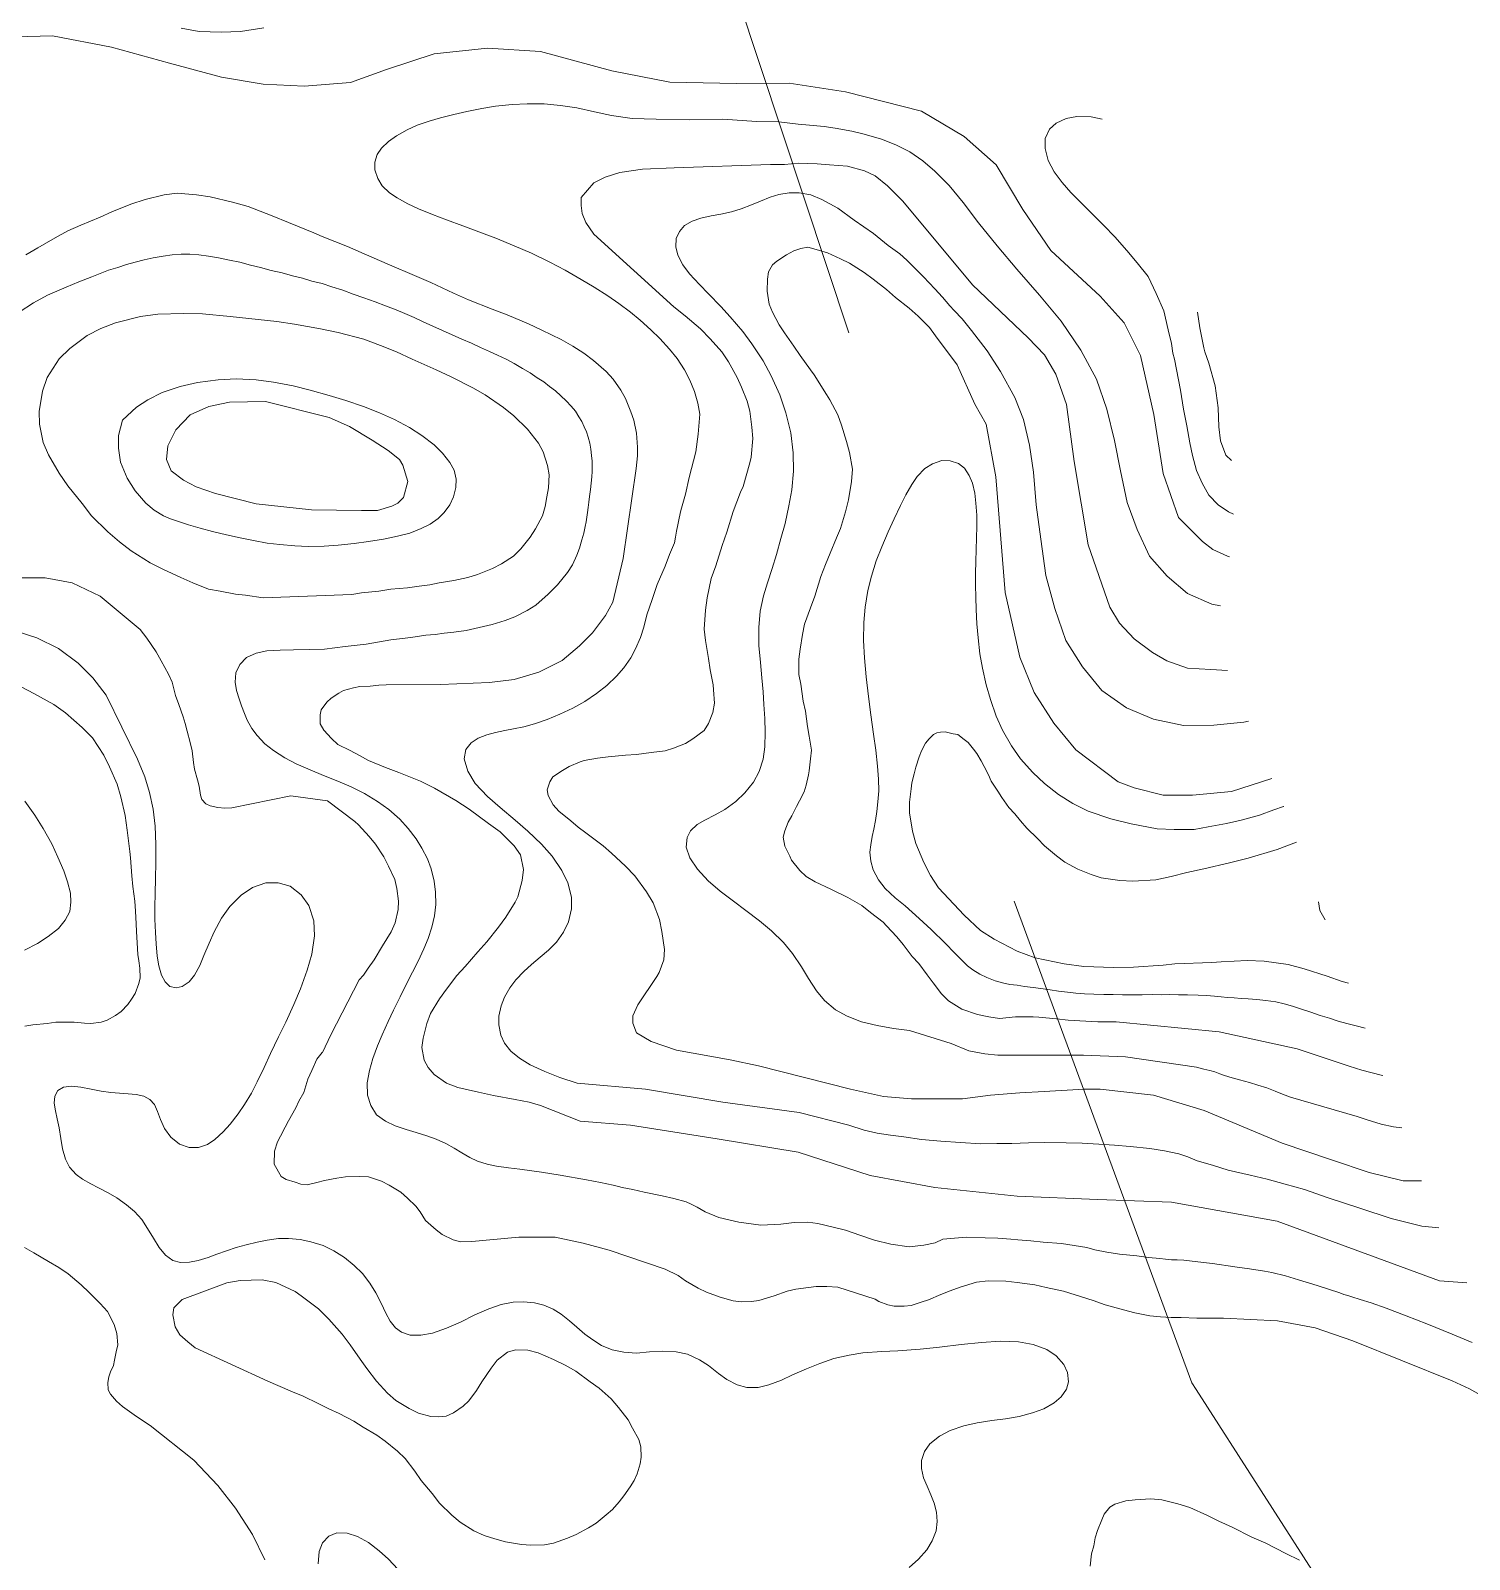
# Model space of a CAD drawing. Header units: metres. Extents: x 548946 to 557077, y 1838800 to 1845419.
# Drawn here: x 555594 to 556098, y 1842389 to 1842924 of the extents above; entities that cross this region are included whole.
import ezdxf

# ---------------------------------------------------------------- set-up
doc = ezdxf.new("R2010")
doc.units = ezdxf.units.M
doc.header["$LTSCALE"] = 28
for name, color, linetype, lineweight in [('1', 7, 'Continuous', 13), ('2', 7, 'Continuous', 13), ('44', 7, 'Continuous', 13)]:
    doc.layers.add(name, color=color, linetype=linetype, lineweight=lineweight)

msp = doc.modelspace()

# ---------------------------------------------------------------- linework, layer by layer
at = {"layer": '1'}
msp.add_line((556032.9, 1842652.31), (556032.88, 1842652.3), dxfattribs=at)
for points in [[(555580.22, 1842921.61), (555601.71, 1842922.21), (555622.44, 1842918.21), (555642.72, 1842912.62), (555660.99, 1842907.7), (555675.53, 1842905.29), (555689.86, 1842904.61), (555706.15, 1842905.83), (555718.78, 1842910.38), (555735.47, 1842915.88), (555754.09, 1842917.83), (555772.7, 1842916.75), (555797.69, 1842909.93), (555817.94, 1842905.93), (555841.31, 1842905.45), (555859.78, 1842905.56), (555879.56, 1842902.6), (555906.1, 1842895.75), (555921.06, 1842886.95), (555932.31, 1842877.04), (555941.59, 1842861.32), (555951.47, 1842846.99), (555968.76, 1842831.01), (555977.08, 1842821.65), (555982.81, 1842810.23), (555987.54, 1842789.54), (555990.79, 1842768.94), (555996.19, 1842753.44), (556004.54, 1842745.06), (556008.12, 1842742.27), (556013.29, 1842739.87), (556014.03, 1842739.75)], [(556010.9, 1842722.54), (556007.87, 1842723.1), (555999.3, 1842726.88), (555992.18, 1842732.95), (555985.96, 1842739.92), (555981.69, 1842749.26), (555978.15, 1842758.67), (555975.82, 1842769.85), (555973.69, 1842780.5), (555970.99, 1842791.42), (555967.42, 1842801.92), (555961.9, 1842812.04), (555955.03, 1842822.27), (555947.41, 1842831.35), (555939.47, 1842840.49), (555932.68, 1842848.64), (555926.11, 1842856.73), (555920.76, 1842863.83), (555915.84, 1842869.75), (555910.77, 1842874.77), (555906.62, 1842878.37), (555902.07, 1842881.53), (555897.13, 1842883.99), (555892.18, 1842886.01), (555886.07, 1842887.77), (555881.68, 1842888.83), (555875.92, 1842889.9), (555871.99, 1842890.4), (555866.86, 1842890.94), (555862.93, 1842891.21), (555856.18, 1842892.05), (555848.31, 1842892.23), (555836.52, 1842892.96), (555824.71, 1842892.71), (555813.21, 1842893.05), (555804.79, 1842893.18), (555797.6, 1842894.24), (555791.64, 1842895.55), (555785.41, 1842896.91), (555779.68, 1842897.82), (555773.96, 1842898.39), (555768.05, 1842898.42), (555762.74, 1842898.19), (555756.96, 1842897.56), (555752.14, 1842896.75), (555746.83, 1842895.7), (555742.38, 1842894.66), (555737.62, 1842893.49), (555733.69, 1842892.33)], [(555733.69, 1842892.33), (555729.47, 1842890.86), (555725.96, 1842889.28), (555722.28, 1842887.18), (555719.48, 1842885.14), (555716.95, 1842882.83), (555715.43, 1842880.61), (555714.63, 1842877.92), (555714.68, 1842875.23), (555715.69, 1842872.2), (555717.24, 1842869.7), (555719.76, 1842867.23), (555722.48, 1842865.4), (555726.2, 1842863.38), (555729.93, 1842861.6), (555734.92, 1842859.58), (555739.76, 1842857.73), (555745.46, 1842855.66), (555751.12, 1842853.54), (555757.06, 1842851.26), (555763.48, 1842848.63), (555769.48, 1842846.02), (555776.01, 1842842.91), (555781.35, 1842840.08), (555786.97, 1842836.86), (555791.45, 1842834.12), (555796.23, 1842831.07), (555800.07, 1842828.45), (555804.23, 1842825.36), (555807.65, 1842822.56), (555811.39, 1842819.2), (555814.53, 1842816.17), (555817.87, 1842812.48), (555820.54, 1842809.11), (555823.08, 1842805.25), (555825.02, 1842801.52), (555826.61, 1842797.66), (555827.78, 1842793.52), (555828.53, 1842789.64), (555827.95, 1842782.7), (555827.06, 1842776.5), (555824.79, 1842767.44), (555823.42, 1842761.64), (555821.84, 1842755.91), (555821.27, 1842753.2), (555820.8, 1842750.85), (555820.38, 1842748.73), (555819.99, 1842746.61), (555819.59, 1842744.61), (555817.91, 1842740.52), (555816.35, 1842736.37), (555813.52, 1842730.02), (555811.81, 1842724.74), (555809.93, 1842719.39), (555808.84, 1842715.03), (555807.67, 1842711.42), (555806.01, 1842707.44), (555804.31, 1842704.35), (555801.87, 1842700.85), (555799.32, 1842697.93), (555795.89, 1842694.61), (555792.3, 1842691.8), (555788.25, 1842689.01), (555783.98, 1842686.7), (555779.5, 1842684.56)], [(556013.36, 1842699.91), (556007.44, 1842700.26), (555999.34, 1842700.69), (555992.1, 1842703.25), (555986.99, 1842706.24), (555980.59, 1842710.94), (555975.48, 1842716.5), (555972.07, 1842722.05), (555964.56, 1842743.88), (555959.63, 1842773.12), (555956.92, 1842793.01), (555953.22, 1842803.7), (555949.24, 1842810.48), (555943.49, 1842816.35), (555924.01, 1842834.92), (555908.32, 1842853.82), (555899.5, 1842864.44), (555894.28, 1842869.69), (555889.86, 1842873.13), (555886.12, 1842874.85), (555880.2, 1842876.58), (555873.96, 1842877.03), (555869.64, 1842877.35), (555863.05, 1842877.57), (555858.15, 1842877.15), (555853.21, 1842877.1), (555819.56, 1842875.91), (555808.42, 1842875.51), (555800.46, 1842874.31), (555795.29, 1842872.72), (555791.31, 1842870.72), (555786.94, 1842865.54), (555786.94, 1842862.75), (555787.33, 1842859.95), (555788.53, 1842856.76), (555791.31, 1842852.77), (555819.4, 1842827.3), (555823.32, 1842824.08), (555828.75, 1842819.53), (555832.13, 1842816.05), (555836.22, 1842811.53), (555838.56, 1842808.01), (555841.53, 1842802.49), (555843.1, 1842799.07), (555845.05, 1842794.18)], [(555768.49, 1842821.33), (555760.98, 1842824.47), (555755.79, 1842826.48), (555747.5, 1842829.72), (555742.18, 1842832), (555734.3, 1842835.76), (555728.59, 1842838.18), (555719.85, 1842841.93), (555710.91, 1842845.84), (555705.09, 1842848.34), (555696.2, 1842851.88), (555693.28, 1842853.13), (555684.47, 1842856.78), (555678.67, 1842859.09), (555670.28, 1842862.41), (555664.87, 1842863.91), (555657.04, 1842865.78), (555652.2, 1842866.51), (555645.38, 1842867.08), (555640.89, 1842866.52), (555634.17, 1842864.82), (555629.24, 1842863.25), (555622.56, 1842860.52), (555618.42, 1842858.67), (555611.65, 1842855.83), (555607.14, 1842853.93), (555602.7, 1842851.48), (555596.59, 1842847.96), (555592.44, 1842845.44)], [(555859.83, 1842867.22), (555856.14, 1842866.64), (555853.14, 1842865.67), (555849.74, 1842864.3), (555846.58, 1842862.95), (555842.95, 1842861.61), (555839.53, 1842860.58), (555835.81, 1842859.74), (555832.41, 1842859.09), (555828.86, 1842858.33), (555825.84, 1842857.27), (555823.17, 1842855.75), (555821.34, 1842853.65), (555820.24, 1842851.25), (555820.08, 1842848.3), (555820.76, 1842845.41), (555822.55, 1842841.99), (555824.89, 1842838.82), (555828.36, 1842835.03), (555831.55, 1842831.79), (555835.85, 1842827.38), (555839.13, 1842823.81), (555843.56, 1842818.57), (555846.7, 1842814.3), (555850.7, 1842808.29), (555853.49, 1842803.09), (555856.57, 1842796.48), (555858.63, 1842790.09), (555860.39, 1842783.12), (555861.18, 1842776.18), (555861.34, 1842769.72), (555860.77, 1842763.13), (555859.69, 1842757.58), (555858.33, 1842751.41), (555856.84, 1842746.16), (555855.29, 1842740.47), (555853.8, 1842735.66), (555852.22, 1842730.59), (555850.82, 1842726.08), (555849.61, 1842720.69), (555849.12, 1842714.96), (555849.14, 1842708.65), (555849.76, 1842702.64), (555850.19, 1842697.33), (555850.72, 1842692.39), (555850.87, 1842688.03), (555851.21, 1842683.01), (555851.34, 1842678.24), (555851.27, 1842673.2), (555850.64, 1842668.88), (555849.24, 1842664.51), (555847.25, 1842660.76), (555844.31, 1842657.06), (555841.13, 1842654.02), (555837.27, 1842651.25), (555833.85, 1842649.32), (555830.27, 1842647.46), (555827.61, 1842645.93), (555825.28, 1842643.75), (555824.01, 1842641.36), (555823.76, 1842638.01), (555825.04, 1842634.32), (555827.66, 1842630.25), (555831.44, 1842626.24), (555835.64, 1842622.64)], [(556020.64, 1842682.15), (556019.07, 1842681.74), (556008.51, 1842680.72), (555997.89, 1842680.63), (555987.39, 1842682.87), (555977.96, 1842686.85), (555969.31, 1842692.92), (555962.53, 1842701.19), (555956.73, 1842710.39), (555952.81, 1842721.64), (555949.65, 1842733.21), (555947.98, 1842745.83), (555946.34, 1842757.86), (555945.4, 1842769.3), (555943.92, 1842778.76), (555941.8, 1842787.85), (555938.87, 1842795.56), (555933.81, 1842804.65), (555929.13, 1842811.88), (555923.61, 1842818.92), (555920.34, 1842823.05), (555917.53, 1842826), (555916.09, 1842827.65), (555913.5, 1842830.6), (555910.76, 1842833.53), (555906.89, 1842837.78), (555903.87, 1842840.74), (555900.98, 1842843.58), (555898.54, 1842845.81), (555894.47, 1842848.78), (555889.37, 1842853), (555882.54, 1842857.61), (555876.86, 1842861.81), (555871.19, 1842864.86), (555867.36, 1842866.52), (555863.28, 1842867.21), (555859.83, 1842867.22)], [(555675.51, 1842725.29), (555669.31, 1842726.23), (555665.92, 1842726.66), (555660.47, 1842727.69), (555656.39, 1842728.32), (555650.88, 1842730.58), (555646.75, 1842732.44), (555640.39, 1842735.35), (555635.92, 1842737.65), (555629.31, 1842741.77), (555625.2, 1842744.96), (555621.15, 1842748.45), (555615.4, 1842754.1), (555612.11, 1842758.35), (555607.15, 1842764.58), (555604.12, 1842768.96), (555600.37, 1842775.43), (555598.49, 1842779.76), (555597.21, 1842786.16), (555597.13, 1842790.62), (555598.24, 1842797.71), (555599.93, 1842802.48), (555604.15, 1842809.01), (555607.87, 1842812.71), (555613.96, 1842817.27), (555618.7, 1842819.67), (555623.78, 1842821.64), (555632.63, 1842823.89), (555638.62, 1842824.64), (555647.63, 1842824.91), (555654.3, 1842824.8), (555664.03, 1842823.83), (555670.48, 1842823.21), (555680.31, 1842822.16), (555686.52, 1842821.22), (555695.67, 1842819.51), (555701.82, 1842818.29), (555710.78, 1842815.89), (555716.67, 1842813.68), (555722.26, 1842811.52), (555727.72, 1842808.97), (555736.09, 1842805.17), (555741.44, 1842802.7), (555748.96, 1842798.89), (555753.35, 1842796.49), (555759.7, 1842792.05), (555763.31, 1842789.08), (555768.17, 1842784.46), (555771.93, 1842779.5), (555773.64, 1842776.48), (555775.1, 1842771.63), (555775.69, 1842768.47), (555775.5, 1842763.88), (555774.94, 1842760.76), (555774.32, 1842757.36), (555773.41, 1842754.01), (555770.93, 1842749.51), (555769.11, 1842746.53), (555765.81, 1842742.5), (555763.29, 1842739.9), (555759.05, 1842737.28), (555755.92, 1842735.65), (555750.57, 1842733.55), (555747.19, 1842732.46), (555742.29, 1842731.37)], [(556002.76, 1842825.44), (556003.57, 1842819.96), (556005.06, 1842812.93), (556005.42, 1842811.48), (556006.75, 1842807.55)], [(555739.75, 1842588.28), (555743.44, 1842593.02), (555746.27, 1842596.23), (555750.77, 1842601.36), (555753.84, 1842604.88), (555757.96, 1842609.96), (555760.56, 1842613.52), (555763.8, 1842618.78), (555764.72, 1842620.61), (555766.28, 1842626.32), (555766.75, 1842630.18), (555765.64, 1842635.27), (555763.43, 1842638.52), (555758.54, 1842643.33), (555754.46, 1842646.34), (555747.65, 1842651.29), (555743.09, 1842654.33), (555735.61, 1842658.62), (555730.63, 1842661.14), (555723.02, 1842664.18), (555718.43, 1842665.89), (555712.41, 1842668.37), (555709.24, 1842670.16), (555705.98, 1842671.85), (555701.72, 1842673.98), (555699.46, 1842676.07), (555696.82, 1842678.97), (555695.49, 1842681.19), (555695.57, 1842684.33), (555695.92, 1842686.09), (555697.87, 1842688.81), (555699.41, 1842690.14), (555702.03, 1842691.99), (555703.73, 1842692.87), (555707.14, 1842693.77), (555709.36, 1842694.24), (555713.05, 1842694.42), (555716.05, 1842694.79), (555718.61, 1842694.83), (555737.72, 1842694.98), (555754.78, 1842695.72), (555763.43, 1842696.74), (555772.08, 1842699.3), (555780.22, 1842703.38), (555786.33, 1842708.48), (555790.9, 1842713.07), (555795.48, 1842719.19), (555798.03, 1842723.78), (555801.59, 1842739.09), (555806.19, 1842770.59), (555806.67, 1842775.11), (555806.67, 1842778.15), (555806.35, 1842782.96), (555805.39, 1842787.58), (555804.27, 1842790.48), (555802.45, 1842795.1), (555800.85, 1842798.03), (555798.18, 1842801.97), (555795.66, 1842804.6), (555791.2, 1842808.41), (555787.83, 1842811.03), (555784.01, 1842813.49), (555779.92, 1842815.83), (555773.15, 1842819.07), (555768.49, 1842821.33)], [(556006.75, 1842807.55), (556008.98, 1842799.56), (556009.99, 1842791.9), (556010.25, 1842785.2), (556010.87, 1842780.27), (556012.72, 1842775.31), (556014.67, 1842773.43)], [(555845.05, 1842794.18), (555846.05, 1842790.69), (555846.76, 1842785.07), (555847.06, 1842781.11), (555846.44, 1842774.66), (555846.04, 1842772.61), (555843.65, 1842764.32), (555842.76, 1842762.31), (555840.19, 1842755.52), (555837.95, 1842748.3), (555836.35, 1842743.63), (555834.09, 1842736.59), (555832.46, 1842732.1), (555831.12, 1842725.37), (555830.43, 1842721.01), (555830.02, 1842714.39), (555830.43, 1842710.35), (555831.5, 1842704.11), (555832.1, 1842700.1), (555833.13, 1842694.9), (555833.26, 1842693.11), (555833.66, 1842688.4), (555833.01, 1842685.18), (555831.5, 1842681.28), (555829.99, 1842678.91), (555825.99, 1842675.93), (555823.53, 1842674.29), (555819.26, 1842672.71), (555816.33, 1842671.78), (555811.46, 1842671.17), (555806.32, 1842670.43), (555802.45, 1842670.23), (555796.43, 1842669.66), (555792.69, 1842669.2), (555787.94, 1842668.32), (555786.58, 1842667.86), (555782.78, 1842666.24), (555780.38, 1842664.9), (555777.06, 1842662.58), (555775.94, 1842660.91), (555775.06, 1842658.05), (555775.4, 1842656.09), (555777.13, 1842652.88), (555779.12, 1842650.66), (555783.36, 1842647.2), (555785.91, 1842645.04), (555788.55, 1842642.99), (555794.64, 1842638.43), (555797.61, 1842635.95), (555802.47, 1842631.33), (555805.75, 1842627.93), (555809.87, 1842622.36), (555812.15, 1842618.56), (555814.32, 1842612.64), (555815.13, 1842608.46), (555816.11, 1842602.12), (555815.89, 1842598.57), (555814.27, 1842594.09), (555813.39, 1842592.74), (555806.75, 1842582.75), (555805.04, 1842578.91), (555805.04, 1842576.34), (555806.32, 1842572.92), (555811.44, 1842569.93), (555820.38, 1842566.94)], [(555925.56, 1842716.19), (555925.28, 1842721.19), (555925.13, 1842725.62), (555925.03, 1842729.8), (555925.08, 1842734.1), (555925.13, 1842737.96), (555925.31, 1842742.36), (555925.44, 1842746.17), (555925.53, 1842750.52), (555925.46, 1842754.31), (555925.19, 1842758.48), (555924.79, 1842761.95), (555923.96, 1842765.52), (555922.88, 1842768.22), (555921.14, 1842770.75), (555919.05, 1842772.37), (555916.22, 1842773.36), (555913.31, 1842773.38), (555910, 1842772.3), (555907.28, 1842770.58), (555904.63, 1842767.86), (555902.74, 1842765.08), (555900.67, 1842761.37), (555898.83, 1842757.73), (555896.58, 1842753.02), (555894.41, 1842748.43), (555892.2, 1842743.15), (555890.29, 1842738.27), (555888.63, 1842732.92), (555887.36, 1842727.88), (555886.42, 1842722.12), (555885.92, 1842716.69), (555885.8, 1842710.42), (555886.12, 1842704.32), (555886.73, 1842697.71), (555887.54, 1842690.8), (555888.44, 1842684.36), (555889.36, 1842677.55), (555890.12, 1842671.98), (555890.77, 1842666.41), (555891.06, 1842661.85), (555891.14, 1842657.68), (555890.88, 1842653.91), (555890.5, 1842650.49), (555889.99, 1842647.34), (555889.42, 1842644.33), (555888.88, 1842641.71), (555888.38, 1842638.86), (555888.09, 1842636.28), (555888.38, 1842633.07), (555889.15, 1842630.08), (555891.06, 1842626.51), (555893.43, 1842623.54), (555896.89, 1842620.21), (555900.36, 1842617.4), (555905.26, 1842613.06), (555909.48, 1842609.16), (555914.52, 1842604.24), (555917.66, 1842601), (555920.63, 1842598.04), (555922.27, 1842596.46), (555924.17, 1842595.08), (555926.53, 1842593.56), (555929.04, 1842592.39), (555931.88, 1842591.18)], [(555679.55, 1842531.53), (555680.57, 1842534.79), (555681.64, 1842536.83), (555683.25, 1842539.97), (555684.4, 1842542.11), (555686.96, 1842546.7), (555688.09, 1842549.03), (555689.8, 1842552.09), (555691.21, 1842556.73), (555692.55, 1842559.75), (555694.32, 1842563.77), (555696.27, 1842566.03), (555696.3, 1842566.1), (555699.24, 1842572.27), (555709.19, 1842591.58), (555710.71, 1842593.11), (555712.3, 1842595.59), (555714.41, 1842598.52), (555717.4, 1842603.46), (555720.4, 1842608.4), (555721.81, 1842611.52), (555722.85, 1842616.12), (555722.96, 1842619.09), (555722.4, 1842623.58), (555721.62, 1842626.72), (555719.43, 1842631.3), (555717.78, 1842634.61), (555714.84, 1842639.09), (555712.7, 1842641.77), (555708.95, 1842645.87), (555707.66, 1842647.04), (555698.11, 1842654.28), (555685.25, 1842655.96), (555664.55, 1842651.82), (555662.09, 1842651.7), (555659.69, 1842651.88), (555656.95, 1842652.48), (555655.44, 1842653.15), (555654.1, 1842654.7), (555653.62, 1842656.25), (555653.14, 1842659.33), (555652.57, 1842661.64), (555651.54, 1842665.31), (555651.15, 1842667.64), (555650.63, 1842671.76), (555649.99, 1842674.63), (555648.91, 1842678.68), (555648.21, 1842681.26), (555647.53, 1842683.65), (555646.03, 1842688.02), (555644.88, 1842691.11), (555643.63, 1842695.81), (555642.42, 1842698.61), (555639.83, 1842703.32), (555638.02, 1842706.42), (555634.84, 1842711.26), (555632.47, 1842714.29), (555618.41, 1842725.9), (555608.6, 1842730.6), (555599.23, 1842732.31), (555588.58, 1842732.31)], [(555742.29, 1842731.37), (555737.25, 1842730.55), (555733.9, 1842729.94), (555730.16, 1842729.47), (555726.14, 1842728.87), (555720.31, 1842728.33), (555716.11, 1842727.71), (555710.01, 1842727.04), (555706.56, 1842726.52), (555675.51, 1842725.29)], [(556032.87, 1842652.3), (556029.57, 1842651.05), (556024.48, 1842649.21), (556018.06, 1842647.47), (556012.93, 1842646.32), (556006.56, 1842645.18), (556001.69, 1842644.24), (555994.59, 1842644.13), (555988.64, 1842644.43), (555979.56, 1842646.16), (555972.46, 1842647.96), (555964.53, 1842650.62), (555959.16, 1842653.3), (555954.06, 1842656.4), (555949.21, 1842660.25), (555945.1, 1842664.17), (555940.86, 1842668.99), (555937.65, 1842673.51), (555934.53, 1842678.94), (555932.34, 1842683.94), (555930.27, 1842689.77), (555928.8, 1842694.91), (555927.47, 1842700.69), (555926.61, 1842705.7), (555925.95, 1842711.33), (555925.56, 1842716.19)], [(555646.21, 1842534.01), (555649.64, 1842532.78), (555652.94, 1842532.75), (555656.04, 1842533.88), (555658.66, 1842535.58), (555661.52, 1842538.28), (555663.98, 1842541.01), (555666.82, 1842544.56), (555669.01, 1842547.81), (555671.42, 1842551.85), (555673.41, 1842555.82), (555675.87, 1842560.83), (555678.16, 1842565.72), (555680.97, 1842571.52), (555683.44, 1842576.75), (555686.26, 1842582.91), (555688.58, 1842588.43), (555690.95, 1842594.88), (555692.57, 1842600.55), (555693.52, 1842606.95), (555693.27, 1842612.24), (555691.56, 1842617.59), (555688.84, 1842621.34), (555685.05, 1842624.31), (555680.83, 1842625.48), (555676.45, 1842625.51), (555671.85, 1842623.83), (555667.86, 1842621.19), (555663.89, 1842617.21), (555661.01, 1842613.12), (555658.41, 1842608.39), (555656.6, 1842604.34), (555654.82, 1842600.05), (555653.36, 1842596.59), (555651.46, 1842593.2), (555649.6, 1842590.85), (555647.2, 1842589.2), (555645.07, 1842588.74), (555642.9, 1842589.25), (555641.27, 1842590.83), (555639.95, 1842593.12), (555639.03, 1842596.39), (555638.44, 1842599.86), (555638.03, 1842604.15), (555637.79, 1842608.11), (555637.65, 1842612.78), (555637.62, 1842617.01), (555637.71, 1842621.84), (555637.88, 1842626.86), (555638, 1842632.73), (555637.97, 1842638.99), (555637.68, 1842645.38), (555637.06, 1842651.29), (555635.8, 1842657.19), (555634.07, 1842662.6), (555631.49, 1842668.87), (555620.54, 1842691.29), (555615.85, 1842697.27), (555610.74, 1842702.4), (555603.92, 1842707.53), (555596.25, 1842711.37), (555589.43, 1842713.51)], [(555591.05, 1842694.08), (555595.23, 1842691.84), (555602.19, 1842687.96), (555606.36, 1842685.05), (555612.14, 1842679.88), (555615.73, 1842676.24), (555619.72, 1842670.27), (555621.75, 1842666.15), (555624.42, 1842660.02), (555625.74, 1842655.61), (555627.22, 1842649.05), (555627.96, 1842643.91), (555628.8, 1842636.5), (555629.08, 1842634.25), (555629.58, 1842627.94), (555629.95, 1842624.28), (555630.6, 1842619.03), (555630.84, 1842615.64), (555631.03, 1842611.09), (555631.17, 1842608.45), (555631.47, 1842604.49), (555631.7, 1842600.43), (555631.98, 1842598.18), (555632.39, 1842595.66), (555632.43, 1842592.25), (555632.03, 1842590.2), (555630.74, 1842586.8), (555629.47, 1842584.74), (555628.19, 1842582.87), (555625.82, 1842580.48), (555623.82, 1842578.99), (555620.88, 1842577.39), (555618.87, 1842576.76), (555615.23, 1842576.2), (555612.93, 1842576.3), (555609.36, 1842576.71), (555606.99, 1842576.69), (555602.9, 1842576.66), (555599.9, 1842576.28), (555594.93, 1842575.76), (555592.04, 1842575.3)], [(555779.5, 1842684.56), (555775.03, 1842682.75), (555770.63, 1842681.25), (555766.88, 1842680.19), (555763.21, 1842679.41), (555760.22, 1842678.87), (555756.9, 1842678.13), (555753.93, 1842677.29), (555750.88, 1842676.15), (555748.35, 1842674.6), (555746.55, 1842672.17), (555745.91, 1842668.92), (555747.22, 1842664.64), (555749.77, 1842660.35), (555754.15, 1842655.71), (555758.54, 1842651.85), (555763.8, 1842647.5), (555768.27, 1842643.66), (555773.09, 1842639.01), (555776.79, 1842634.79), (555780.19, 1842629.83), (555782.24, 1842625.48), (555783.5, 1842620.54), (555783.51, 1842616.37), (555782.51, 1842611.86), (555780.7, 1842608.25), (555778.26, 1842604.75), (555775.45, 1842601.98), (555772.58, 1842599.44), (555769.5, 1842596.93), (555766.82, 1842594.49), (555764.08, 1842591.55), (555761.98, 1842588.77), (555760.1, 1842585.45), (555758.88, 1842582.43), (555758.14, 1842578.84), (555758.07, 1842575.72), (555758.78, 1842572.18), (555760.13, 1842569.36), (555762.3, 1842566.5), (555765.35, 1842564.09), (555769.11, 1842561.73), (555774.17, 1842559.4), (555779.43, 1842557.37), (555785.58, 1842555.34), (555809.42, 1842553.26), (555836.53, 1842548.73), (555863.24, 1842545.02), (555880.66, 1842540.68), (555886.01, 1842538.83), (555890.62, 1842537.85), (555895.26, 1842537.14), (555899.96, 1842536.5), (555906.16, 1842535.65), (555912.92, 1842534.97), (555919.78, 1842534.5), (555926.9, 1842534.13), (555932.46, 1842534.19), (555937.81, 1842534.22), (555943.6, 1842534.44), (555949.15, 1842534.55), (555956.81, 1842534.44), (555962.41, 1842534.33), (555968.29, 1842533.99), (555973.68, 1842533.65)], [(555912.83, 1842678.25), (555911.52, 1842678.08), (555910.36, 1842677.46), (555908.84, 1842675.94), (555907.51, 1842674.44), (555906.13, 1842671.79), (555905.26, 1842669.59), (555904.18, 1842666.03), (555903.53, 1842663.67), (555902.78, 1842660.53), (555902.48, 1842658.4), (555901.91, 1842653.77), (555901.9, 1842650.05), (555902.99, 1842643.63), (555904.2, 1842639.31), (555906.94, 1842632.61), (555909.32, 1842628.06), (555912.05, 1842623.74), (555917.42, 1842618.04), (555921.04, 1842614.21), (555926.85, 1842608.85), (555931.6, 1842605.83), (555939.65, 1842601.61), (555945.93, 1842599.26), (555956.09, 1842597.1), (555962.97, 1842596.16), (555973.37, 1842595.84), (555980.4, 1842595.96), (555990.77, 1842596.69), (555994.81, 1842597.1), (556007.87, 1842597.6), (556011.08, 1842597.81), (556020.25, 1842598.29), (556026.17, 1842598.08), (556034.59, 1842596.95), (556040.12, 1842595.35), (556048.24, 1842592.76), (556053.42, 1842590.93), (556055.71, 1842590.4)], [(556037.5, 1842639.78), (556030.69, 1842637.17), (556020.52, 1842634.09), (556014.06, 1842632.52), (556005, 1842630.43), (555999.08, 1842629.12), (555993.55, 1842627.67), (555988.17, 1842626.61), (555980.15, 1842626.08), (555975.56, 1842626.27), (555969.06, 1842627.26), (555965.58, 1842628.45), (555960.89, 1842630.24), (555956.29, 1842632.8), (555953.44, 1842635.01), (555949.2, 1842638.47), (555946.79, 1842641.03), (555943.01, 1842644.64), (555940.78, 1842647.22), (555938.77, 1842649.63), (555936.67, 1842651.93), (555934.25, 1842655.34), (555932.82, 1842657.64), (555930.58, 1842661.07), (555929.63, 1842663.32), (555928.03, 1842666.26), (555927.02, 1842668.23), (555925.47, 1842670.79), (555924.32, 1842672.36), (555922.51, 1842674.61), (555921.04, 1842675.76), (555918.83, 1842677.48), (555917.18, 1842677.74), (555914.44, 1842678.35), (555912.83, 1842678.25)], [(555591.91, 1842601.89), (555596.53, 1842604.25), (555600.28, 1842606.72), (555603.88, 1842609.57), (555606.22, 1842612.48), (555607.79, 1842615.45), (555608.24, 1842618.73), (555608.03, 1842621.9), (555607.06, 1842625.86), (555605.73, 1842629.68), (555603.66, 1842634.55), (555601.49, 1842639.14), (555598.52, 1842644.52), (555595.57, 1842649.23), (555592.03, 1842654.15)], [(555835.64, 1842622.64), (555840.29, 1842619.06), (555844.63, 1842615.82), (555849.44, 1842612.19), (555853.6, 1842608.68), (555857.81, 1842604.62), (555860.98, 1842600.72), (555864.05, 1842596.14), (555866.51, 1842592), (555869.34, 1842587.63), (555872.15, 1842584.27), (555876, 1842581.08), (555880.08, 1842578.83), (555885.17, 1842576.87), (555890.57, 1842575.57), (555896.29, 1842574.53), (555901.97, 1842573.8), (555916.56, 1842569.19), (555922.66, 1842566.64), (555928.26, 1842565.62), (555932.84, 1842565.11), (555937.93, 1842565.11), (555943.52, 1842565.11), (555950.14, 1842565.11), (555962.85, 1842565.11), (555977.61, 1842564.6), (556002.49, 1842560.97), (556005, 1842560.28), (556007.17, 1842559.72), (556008.85, 1842559.25), (556010.65, 1842558.66), (556012.3, 1842558.04), (556014.95, 1842557.25), (556017.51, 1842556.46), (556021.02, 1842555.56), (556023.92, 1842554.68), (556027.05, 1842553.66), (556029.95, 1842552.55), (556032.61, 1842551.44), (556035.4, 1842550.4), (556058.78, 1842543.64), (556062.24, 1842542.51), (556067.18, 1842540.97), (556071.47, 1842540.09), (556074.41, 1842539.71)], [(556045.2, 1842618.9), (556045.19, 1842618.85), (556045.62, 1842615.78), (556047.5, 1842612.58), (556047.55, 1842612.54)], [(556097.13, 1842485.42), (556087.56, 1842486.1), (556030.72, 1842506.96), (555993.69, 1842513.65), (555967.73, 1842514.57), (555939.64, 1842515.78), (555910.83, 1842518.83), (555888.15, 1842522.97), (555862.93, 1842531.14), (555834.57, 1842535.88), (555804.16, 1842540.65), (555786.63, 1842542.03), (555772.63, 1842547.5), (555768.68, 1842548.71), (555763.81, 1842549.63), (555756.22, 1842550.96), (555750.93, 1842552.2), (555743.78, 1842553.87), (555739.8, 1842555.28), (555735.42, 1842558.34), (555733.3, 1842560.84), (555731.93, 1842563.42), (555731.09, 1842567.79), (555731.63, 1842571.09), (555732.9, 1842576.19), (555734.16, 1842579.78), (555737.32, 1842584.93), (555739.75, 1842588.28)], [(555931.88, 1842591.18), (555934.45, 1842590.53), (555937.07, 1842589.86), (555939.68, 1842589.64), (555942.19, 1842589.24), (555945.21, 1842588.9), (555947.94, 1842588.47), (555951.17, 1842588.01), (555954.14, 1842587.61), (555957.26, 1842587.19), (555960.13, 1842586.89), (555963.28, 1842586.67), (555966.47, 1842586.5), (555969.98, 1842586.39), (555973.24, 1842586.35), (555976.54, 1842586.28), (555980.04, 1842586.32), (555983.39, 1842586.27), (555987, 1842586.37), (555990.11, 1842586.33), (555992.93, 1842586.36), (555996.18, 1842586.31), (555999.29, 1842586.22), (556003.08, 1842586.19), (556005.98, 1842586.01), (556008.7, 1842585.84), (556011.1, 1842585.58), (556013.27, 1842585.33), (556015.67, 1842585.18), (556018.05, 1842584.99), (556020.49, 1842584.9), (556023.63, 1842584.66), (556026.7, 1842584.34), (556030.19, 1842583.85), (556033.13, 1842583.18), (556036.09, 1842582.34), (556039.23, 1842581.29), (556042.47, 1842580.19), (556045.79, 1842579.07), (556049.02, 1842578.05), (556052.08, 1842577.09), (556055.16, 1842576.21), (556058.35, 1842575.37), (556061.55, 1842574.57), (556061.56, 1842574.57)], [(555820.38, 1842566.94), (555839.13, 1842563.52), (555849.08, 1842561.45), (555881.32, 1842553.27), (555892.82, 1842550.7), (555902.62, 1842549.85), (555910.29, 1842549.85), (555920.52, 1842549.85), (555930.32, 1842551.13), (555940.55, 1842551.98), (555949.07, 1842552.41), (555963.13, 1842553.27), (555968.67, 1842553.27), (555987.42, 1842551.13), (556005.13, 1842545.79), (556032.51, 1842534.31), (556049.77, 1842528.54), (556062.91, 1842524.01), (556074.83, 1842521.12), (556081.27, 1842521.12)], [(555852.62, 1842449.64), (555848.95, 1842448.78), (555844.9, 1842448.75), (555841.58, 1842449.62), (555837.95, 1842451.54), (555835.01, 1842453.66), (555831.48, 1842456.43), (555828.34, 1842458.47), (555824.15, 1842460.43), (555820.22, 1842461.27), (555815.41, 1842461.52), (555810.92, 1842461.21), (555806.27, 1842460.8), (555801.82, 1842461.08), (555797.79, 1842461.91), (555794.1, 1842463.45), (555791, 1842465.39), (555788.21, 1842467.47), (555785.4, 1842469.85), (555782.85, 1842472.06), (555779.88, 1842474.37), (555777.13, 1842476.15), (555773.81, 1842477.6), (555770.57, 1842478.43), (555766.73, 1842478.77), (555763.17, 1842478.61), (555758.95, 1842477.81), (555754.59, 1842476.25), (555749.73, 1842474.17), (555744.64, 1842471.67), (555739.76, 1842469.52), (555734.9, 1842467.79), (555730.74, 1842467.08), (555727, 1842467.12), (555724.03, 1842468.08), (555721.89, 1842469.6), (555720.07, 1842472.03), (555718.57, 1842474.83), (555716.87, 1842478.26), (555715.03, 1842481.86), (555712.94, 1842485.25), (555710.36, 1842488.63), (555707.44, 1842491.5), (555704.08, 1842494.3), (555700.25, 1842496.61), (555696.51, 1842498.42), (555692.25, 1842499.79), (555688.55, 1842500.56), (555684.38, 1842500.93), (555680.94, 1842500.88), (555676.97, 1842500.36), (555673.48, 1842499.67), (555669.64, 1842498.72), (555666.12, 1842497.74), (555662.73, 1842496.63), (555659.34, 1842495.42), (555656.26, 1842494.24), (555652.79, 1842493.19), (555649.78, 1842492.61), (555646.58, 1842492.53), (555643.95, 1842493.28), (555641.3, 1842495.09), (555639.17, 1842497.73), (555637.09, 1842501.06), (555635.09, 1842504.47), (555633.03, 1842507.57), (555630.44, 1842510.43), (555627.73, 1842512.73), (555624.33, 1842515.12), (555621.25, 1842516.92), (555617.91, 1842518.73), (555615.21, 1842520.04), (555612.33, 1842521.72), (555610.06, 1842523.29), (555607.78, 1842525.87), (555606.33, 1842528.67), (555605.23, 1842532.39), (555604.65, 1842535.99), (555604.12, 1842539.64), (555603.45, 1842542.83), (555602.8, 1842545.7), (555602.36, 1842548.38), (555602.56, 1842550.75), (555603.65, 1842552.75), (555605.65, 1842553.92), (555608.4, 1842554.31), (555611.68, 1842553.93), (555615.29, 1842553.26), (555618.8, 1842552.56), (555622.23, 1842552.06), (555625.29, 1842551.79), (555628.32, 1842551.6), (555631.09, 1842551.36), (555633.75, 1842550.73), (555635.9, 1842549.56), (555637.48, 1842547.86), (555638.51, 1842545.42), (555639.6, 1842542.66), (555640.98, 1842539.4), (555643.25, 1842536.42), (555646.21, 1842534.01)], [(555973.68, 1842533.65), (555979.27, 1842533.1), (555986.1, 1842532.42), (555991.2, 1842531.62), (555996.29, 1842530.58), (555999.37, 1842529.53), (556002.63, 1842528.19), (556008.08, 1842526.6), (556013.59, 1842524.92), (556021.3, 1842523.06), (556027.21, 1842521.69), (556033.54, 1842520.01), (556040.33, 1842518.08), (556048.57, 1842515.21), (556059.64, 1842511.52), (556070.6, 1842507.89), (556081.32, 1842505.23), (556087.34, 1842504.68)], [(555955.9, 1842482.46), (555949.83, 1842483.79), (555945.82, 1842484.72), (555939.64, 1842485.46), (555935.67, 1842486.01), (555929.47, 1842486.09), (555925.35, 1842485.58), (555919.66, 1842483.91), (555916.12, 1842482.61), (555912.86, 1842481.26), (555908.61, 1842479.49), (555906.06, 1842478.6), (555902.49, 1842477.48), (555900.06, 1842477.18), (555896.53, 1842477.21), (555894.38, 1842477.7), (555891.19, 1842478.83), (555889.85, 1842479.7), (555876.86, 1842483.88), (555873.02, 1842484.16), (555869.23, 1842484.07), (555866.5, 1842483.82), (555862.11, 1842483.18), (555859.06, 1842482.51), (555854.52, 1842480.8), (555851.86, 1842479.99), (555849.2, 1842479.18), (555846.58, 1842478.85), (555843.08, 1842478.7), (555840.17, 1842479.1), (555835.63, 1842480.43), (555830.86, 1842482.12), (555827.92, 1842483.55), (555823.5, 1842486.14), (555820.89, 1842488), (555816.34, 1842490.19), (555796.7, 1842496.82), (555787.66, 1842499.29), (555777.8, 1842501.35), (555765.07, 1842501.35), (555748.66, 1842499.92), (555744.69, 1842499.8), (555742.14, 1842500.43), (555738.2, 1842502.31), (555736.1, 1842503.95), (555732.45, 1842507.29), (555730.55, 1842510.28), (555729.07, 1842512.28), (555726.16, 1842515.05), (555723.72, 1842517.12), (555719.71, 1842519.56), (555716.96, 1842521.02), (555712.4, 1842522.54), (555709.26, 1842522.62), (555704.43, 1842522.49), (555701.35, 1842522.01), (555697.08, 1842521.28), (555694.32, 1842520.56), (555691, 1842519.76), (555688.79, 1842519.96), (555686.8, 1842520.66), (555683.65, 1842521.6), (555681.91, 1842522.61), (555679.37, 1842526.95), (555679.55, 1842531.53)], [(555591.95, 1842497.76), (555595.23, 1842495.89), (555600.36, 1842492.92), (555603.95, 1842490.8), (555607.28, 1842488.55), (555611.75, 1842484.74), (555614.56, 1842482.05), (555618.47, 1842478.16), (555621.01, 1842475.34), (555623.39, 1842470.79), (555624.35, 1842467.67), (555624.65, 1842463.71), (555624.1, 1842461.27), (555623.52, 1842458.34), (555623.09, 1842456.48), (555622.03, 1842454.26), (555621.5, 1842452.48), (555621.17, 1842450.53), (555621.31, 1842447.89), (555622.06, 1842446.46), (555624.18, 1842443.97), (555626.23, 1842442.03), (555630.4, 1842439.13), (555632.98, 1842437.46), (555635.99, 1842435.46), (555651.28, 1842423.24), (555659.64, 1842414.45), (555665.83, 1842406.42), (555671.82, 1842397.23), (555676.19, 1842388.36)], [(555741.61, 1842404.07), (555737.27, 1842408.28), (555734.77, 1842411.58), (555730.87, 1842416.14), (555728.66, 1842419.38), (555725.34, 1842423.82), (555722.64, 1842426.43), (555718.29, 1842429.97), (555715.37, 1842432.08), (555710.55, 1842434.81), (555707.33, 1842436.97), (555702.15, 1842439.65), (555698.52, 1842441.29), (555694.86, 1842443.11), (555689.6, 1842445.69), (555685.88, 1842447.22), (555680.66, 1842449.42), (555677.24, 1842450.9), (555651.68, 1842462.62), (555649.21, 1842464.68), (555646.34, 1842467.16), (555644.69, 1842470.04), (555643.87, 1842474.16), (555644.28, 1842476.63), (555647.16, 1842479.52), (555662.84, 1842485.43)], [(555662.84, 1842485.43), (555667.5, 1842486.2), (555675.16, 1842486.5), (555679.95, 1842485.48), (555686.81, 1842482.34), (555688.9, 1842480.89), (555694.99, 1842476.33), (555698.58, 1842472.69), (555703.24, 1842467.37), (555705.98, 1842463.72), (555709.47, 1842458.64), (555711.87, 1842455.42), (555715.29, 1842450.9), (555719.14, 1842446.72), (555722.04, 1842444.14), (555726.66, 1842441.39), (555729.92, 1842439.7), (555734.25, 1842438.53), (555737.1, 1842438.51), (555739.64, 1842438.73), (555742.25, 1842439.92), (555745.58, 1842442.24), (555747.53, 1842444.1), (555750.32, 1842447.68), (555752.13, 1842450.67), (555755.42, 1842455.55), (555757.55, 1842458.29), (555761.1, 1842461.11), (555763.94, 1842461.94), (555768.24, 1842461.81), (555771.88, 1842460.84), (555777.21, 1842458.56), (555781.36, 1842456.51), (555785.04, 1842454.5), (555790.08, 1842450.76), (555793.21, 1842448.49), (555797.39, 1842444.73), (555799.96, 1842441.72), (555803.35, 1842437.39), (555804.96, 1842434.45), (555807.16, 1842430.54), (555807.86, 1842427.97), (555807.93, 1842424.36), (555807.65, 1842422.04), (555806.58, 1842418.48), (555805.44, 1842416.15), (555804.1, 1842413.99), (555801.83, 1842410.85), (555800.19, 1842408.74), (555797.87, 1842405.98), (555795.73, 1842404.09), (555792.18, 1842401.27), (555789.54, 1842399.61), (555785.17, 1842397.25), (555782.1, 1842395.92), (555777.27, 1842394.27), (555774.11, 1842393.68), (555769.27, 1842393.55), (555766.02, 1842393.71), (555760.38, 1842394.72), (555756.73, 1842395.69), (555752.96, 1842396.93), (555749.33, 1842398.57), (555744.58, 1842401.59), (555741.61, 1842404.07)], [(556101.8, 1842446.13), (556098.01, 1842448.22), (556091.95, 1842451.08), (556057.16, 1842465.09), (556044.01, 1842469.62), (556030.87, 1842472.09), (556011.96, 1842473.02), (556006.25, 1842473.07), (556002.54, 1842473.08), (555997.1, 1842473.25), (555993.57, 1842473.29), (555989.84, 1842473.49), (555986.08, 1842473.87), (555980.81, 1842474.92), (555976.88, 1842475.95), (555970.47, 1842477.72), (555966.2, 1842479.18), (555959.96, 1842481.16), (555955.9, 1842482.46)], [(555901.84, 1842385.69), (555905.03, 1842388.58), (555907.96, 1842391.93), (555909.9, 1842395.03), (555911.26, 1842398.59), (555911.67, 1842401.79), (555911.42, 1842405.13), (555910.55, 1842408.18), (555909.39, 1842411.1), (555908.06, 1842414.19), (555906.89, 1842417.04), (555906.15, 1842420.35), (555906.11, 1842423.19), (555907.17, 1842426.36), (555909.1, 1842429), (555912.38, 1842431.65), (555916.13, 1842433.66), (555920.97, 1842435.36), (555925.63, 1842436.4), (555930.74, 1842437.18), (555935.6, 1842437.82), (555940.35, 1842438.61), (555945.04, 1842439.83), (555948.96, 1842441.29), (555952.62, 1842443.36), (555955.08, 1842445.44), (555956.89, 1842448.17), (555957.58, 1842450.78), (555957.24, 1842453.97), (555955.94, 1842456.81), (555953.32, 1842459.78), (555950.05, 1842462.01), (555945.22, 1842463.8), (555940.09, 1842464.69), (555933.76, 1842464.94), (555927.12, 1842464.51), (555920.04, 1842463.76), (555912.41, 1842462.86), (555905.65, 1842462.15), (555897.89, 1842461.62), (555892.23, 1842461.32), (555885.63, 1842460.86), (555880.85, 1842460.07), (555875.38, 1842458.87), (555870.56, 1842457.16), (555865.87, 1842455.29), (555860.98, 1842453.12), (555857.04, 1842451.3), (555852.62, 1842449.64)], [(555965.2, 1842386.12), (555965.7, 1842390.47), (555966.5, 1842393.23), (555967, 1842396.05), (555967.82, 1842398.63), (555969.35, 1842402.34), (555970.14, 1842404.43), (555972.13, 1842406.78), (555973.8, 1842407.84), (555977.75, 1842409), (555980.93, 1842409.4), (555986.41, 1842409.71), (555990.25, 1842409.43), (555995.86, 1842407.94), (556000.11, 1842406.67), (556006.25, 1842403.92), (556010.3, 1842401.95)], [(556010.3, 1842401.95), (556014.94, 1842399.87), (556021.85, 1842396.36), (556026.78, 1842394.22), (556033.79, 1842390.62), (556038.56, 1842388.27)], [(555694.84, 1842386.99), (555695.19, 1842391.24), (555696.36, 1842394.33), (555698.61, 1842396.66), (555701.35, 1842397.79), (555704.99, 1842397.77), (555708.62, 1842396.53), (555712.47, 1842394.43), (555716.13, 1842391.58), (555719.44, 1842388.6), (555722.74, 1842385.13)]]:
    msp.add_lwpolyline(points, dxfattribs=at)
for points in [[(555631.17, 1842792.12), (555635.19, 1842794.65), (555640.2, 1842797.31), (555646.47, 1842799.36), (555652.6, 1842800.77), (555659.81, 1842801.72), (555666.08, 1842802), (555673.14, 1842801.69), (555679.2, 1842800.89), (555686.04, 1842799.57), (555691.96, 1842798.09), (555698.68, 1842796.24), (555704.51, 1842794.44), (555710.69, 1842792.36), (555716.25, 1842790.18), (555721.56, 1842787.82), (555726.76, 1842784.99), (555731.13, 1842782.21), (555735.41, 1842778.89), (555738.42, 1842776.03), (555740.97, 1842772.79), (555742.4, 1842770.07), (555743.1, 1842766.85), (555743.02, 1842763.96), (555742.18, 1842760.68), (555740.9, 1842757.9), (555739, 1842755.21), (555736.86, 1842753.14), (555734.01, 1842751.14), (555730.91, 1842749.58), (555726.91, 1842748.02), (555722.58, 1842746.91), (555717.7, 1842745.84), (555712.46, 1842745.07), (555707.4, 1842744.31), (555701.8, 1842743.76), (555696.94, 1842743.41), (555691.36, 1842743.36), (555686.65, 1842743.5), (555681.35, 1842743.96), (555676.96, 1842744.53), (555672.13, 1842745.37), (555667.51, 1842746.31), (555662.72, 1842747.39), (555657.76, 1842748.57), (555653.54, 1842749.69), (555649.37, 1842750.91), (555646.29, 1842751.95), (555643.15, 1842753.01), (555640.62, 1842754.05), (555637.4, 1842755.99), (555634.45, 1842758.54), (555630.74, 1842762.8), (555627.96, 1842767.27), (555625.63, 1842772.88), (555624.93, 1842777.73), (555624.92, 1842782.21), (555626.26, 1842787.58)], [(555692.48, 1842756.19), (555709.99, 1842755.91), (555715.58, 1842755.91), (555720.67, 1842757.44), (555722.71, 1842758.46), (555724.74, 1842760.5), (555726.27, 1842766.11), (555724.48, 1842771.79), (555723.29, 1842773.78), (555719.31, 1842776.97), (555713.74, 1842780.56), (555705.79, 1842785.35), (555698.63, 1842788.54), (555676.37, 1842794.12), (555663.77, 1842793.9), (555656.48, 1842792.37), (555649.99, 1842789.45), (555644.91, 1842784.16), (555642.12, 1842778.57), (555641.73, 1842773.78), (555643.32, 1842769.79), (555647.69, 1842766.6), (555652.07, 1842764.21), (555658.83, 1842761.82), (555673.15, 1842758.23)]]:
    msp.add_lwpolyline(points, close=True, dxfattribs=at)
at = {"layer": '2'}
for points in [[(555646.86, 1842924.82), (555653.17, 1842923.66), (555660.86, 1842923.48), (555667.59, 1842923.75), (555675.82, 1842924.97)], [(555994.15, 1842811.03), (555993.74, 1842814.43), (555992.58, 1842819.16), (555991.05, 1842825.84), (555988.37, 1842831.93), (555985.47, 1842837.84), (555981.66, 1842842.71), (555978.1, 1842847), (555973.85, 1842851.73), (555970.01, 1842855.73), (555965.69, 1842860.05), (555962.08, 1842863.65), (555958.45, 1842867.31), (555955.38, 1842870.77), (555952.65, 1842874.6), (555950.48, 1842878.54), (555949.47, 1842882.7), (555949.45, 1842886.23), (555951.01, 1842889.46), (555953.26, 1842891.56), (555956.78, 1842893.27), (555960.51, 1842893.94), (555965.58, 1842893.8), (555969.38, 1842893.04)], [(555777.89, 1842797.79), (555775.86, 1842799.31), (555773.81, 1842800.95), (555771.54, 1842802.45), (555769.1, 1842804.16), (555766.41, 1842805.7), (555763.47, 1842807.41), (555760.61, 1842808.89), (555757.64, 1842810.34), (555754.84, 1842811.67), (555751.66, 1842813.06), (555748.47, 1842814.53), (555745.14, 1842815.95), (555741.79, 1842817.46), (555738.42, 1842818.95), (555735.02, 1842820.5), (555731.64, 1842822.05), (555728.43, 1842823.49), (555725.17, 1842824.91), (555722.09, 1842826.18), (555718.45, 1842827.57), (555714.79, 1842828.96), (555710.84, 1842830.39), (555707.12, 1842831.73), (555703.4, 1842833.07), (555699.65, 1842834.25), (555696.16, 1842835.39), (555692.62, 1842836.26), (555689.38, 1842837.29), (555685.79, 1842838.08), (555682.25, 1842839.15), (555678.34, 1842839.95), (555674.59, 1842841.06), (555671.06, 1842841.84), (555667.38, 1842842.85), (555663.78, 1842843.66), (555659.95, 1842844.44), (555656.42, 1842845.03), (555653.03, 1842845.44), (555649.92, 1842845.68), (555646.89, 1842845.66), (555643.71, 1842845.46), (555640.48, 1842845.02), (555637.08, 1842844.43), (555633.89, 1842843.71), (555630.77, 1842842.89), (555627.72, 1842842.06), (555624.67, 1842841.04), (555621.42, 1842840.05), (555618.41, 1842838.92), (555615.56, 1842837.81), (555610.94, 1842836.02), (555606.56, 1842834.13), (555599.98, 1842831.37), (555595.13, 1842828.62), (555590.06, 1842825.45)], [(555864.67, 1842689.15), (555863.83, 1842695.04), (555863.12, 1842698.47), (555863.21, 1842703.8), (555863.62, 1842707.37), (555864.4, 1842712.51), (555865.19, 1842716.13), (555867.24, 1842721.81), (555868.72, 1842725.9), (555870.9, 1842732.83), (555872.47, 1842737.02), (555874.16, 1842740.94), (555876.34, 1842746.35), (555877.73, 1842749.66), (555879.57, 1842755.51), (555880.57, 1842759.63), (555881.57, 1842766.12), (555881.99, 1842770.36), (555880.97, 1842776.23), (555879.91, 1842780.09), (555878.14, 1842785.86), (555876.84, 1842789.41), (555874, 1842794.66), (555872.91, 1842796.52), (555868.52, 1842803.49), (555867.26, 1842805.14), (555863.59, 1842810.2), (555861.37, 1842813.44), (555858.12, 1842818.17), (555856.25, 1842820.98), (555853.89, 1842825.34), (555852.77, 1842828.25), (555852.02, 1842832.72), (555852.14, 1842837.01), (555852.59, 1842839.54), (555853.99, 1842842), (555855.46, 1842843.23), (555858.89, 1842845.47), (555861.37, 1842846.92), (555863.84, 1842847.71), (555866.35, 1842848.12), (555870.1, 1842847.06), (555873.16, 1842846.21), (555877.79, 1842844.13), (555880.94, 1842842.52), (555886.01, 1842839.26), (555889.26, 1842836.91), (555893.89, 1842833.3), (555896.99, 1842830.55), (555901.84, 1842826.78), (555904.95, 1842824.03), (555908.96, 1842820.06), (555911.05, 1842817.09), (555918.61, 1842806.89), (555924.86, 1842793.17), (555928.74, 1842786.18), (555932.16, 1842767.7), (555935.43, 1842727.18), (555940.54, 1842704.53), (555945.65, 1842692.14), (555952.47, 1842681.46), (555960.14, 1842672.06), (555975.05, 1842660.94), (555980.59, 1842658.81), (555990.82, 1842656.24)], [(556015.46, 1842754.59), (556013.61, 1842755.43), (556010.07, 1842757.93), (556006.8, 1842761.26), (556004.38, 1842765.45), (556002.5, 1842769.91), (556001.08, 1842775.18), (556000.07, 1842779.66), (555999.07, 1842785.53), (555997.95, 1842791.46), (555996.88, 1842798.08), (555994.78, 1842808.89), (555994.15, 1842811.03)], [(555671.56, 1842679.61), (555670, 1842682.45), (555668.99, 1842684.84), (555667.98, 1842687.56), (555667.14, 1842689.99), (555666.22, 1842692.9), (555665.75, 1842695.8), (555666.02, 1842699.05), (555667.4, 1842701.94), (555669.77, 1842704.38), (555673.15, 1842705.94), (555676.88, 1842706.75), (555681.53, 1842707.02), (555686.15, 1842707.09), (555691.82, 1842707.18), (555696.99, 1842707.35), (555704.29, 1842708.23), (555711.64, 1842709.13), (555720.3, 1842710.6), (555727.27, 1842711.42), (555732.58, 1842712.24), (555735.83, 1842712.5), (555738.95, 1842712.9), (555742.28, 1842713.35), (555746.65, 1842713.93), (555751.26, 1842714.89), (555755.77, 1842715.96), (555760.36, 1842717.42), (555763.75, 1842718.7), (555768.05, 1842720.85), (555771.05, 1842722.81), (555775.43, 1842726.61), (555778.66, 1842729.83), (555782.18, 1842734.18), (555783.94, 1842736.9), (555785.41, 1842740.28), (555786.39, 1842742.72), (555787.11, 1842745.7), (555787.86, 1842748.04), (555788.34, 1842750.29), (555788.7, 1842751.97), (555788.92, 1842753.57), (555789.12, 1842755.28), (555789.34, 1842756.92), (555789.62, 1842758.87), (555789.9, 1842760.84), (555790.25, 1842763.24), (555790.49, 1842765.44), (555790.67, 1842767.66), (555790.78, 1842769.56), (555790.79, 1842771.35), (555790.73, 1842773.26), (555790.58, 1842775.22), (555790.27, 1842777.44), (555789.92, 1842779.53), (555789.37, 1842781.59), (555788.79, 1842783.5), (555788.04, 1842785.26), (555787.15, 1842787.1), (555786.15, 1842788.77), (555784.9, 1842790.69), (555783.44, 1842792.43), (555781.73, 1842794.34), (555779.86, 1842796.03), (555777.89, 1842797.79)], [(556067.66, 1842558.01), (556067.13, 1842558.12), (556060.35, 1842559.84), (556055.89, 1842561.28), (556037.69, 1842567.36), (556010.42, 1842573.34), (555974.33, 1842576.84), (555967.86, 1842576.8), (555963.65, 1842577.03), (555957.52, 1842577.4), (555953.46, 1842577.85), (555947.2, 1842578.49), (555945.2, 1842578.52), (555939.11, 1842578.52), (555933.47, 1842578.01), (555929.69, 1842578.58), (555925.78, 1842579.42), (555920.23, 1842581.2), (555915.58, 1842584.14), (555913.09, 1842586.58), (555910.22, 1842590.5), (555908.16, 1842593.29), (555905.18, 1842597.29), (555902.87, 1842599.76), (555899.69, 1842603.93), (555897.55, 1842606.61), (555893.93, 1842610.44), (555892.72, 1842611.71), (555888.3, 1842615.15), (555885.24, 1842617.53), (555880.32, 1842620.34), (555874.34, 1842623.3), (555868.88, 1842625.85), (555865.79, 1842627.74), (555863.53, 1842629.84), (555860.61, 1842633.47), (555859.96, 1842634.81), (555858.29, 1842638.31), (555857.7, 1842641.48), (555858.27, 1842643.73), (555859.42, 1842646.73), (555860.66, 1842648.98), (555862.35, 1842652.24), (555863.42, 1842654.27), (555865.03, 1842657.42), (555865.79, 1842659.7), (555866.57, 1842663.32), (555866.78, 1842664.68), (555867.2, 1842668.92), (555867.57, 1842672.01), (555866.78, 1842676.86), (555866.25, 1842680.31), (555865.49, 1842685.64), (555864.67, 1842689.15)], [(555808.96, 1842517.18), (555805.01, 1842518.04), (555801.3, 1842518.79), (555800.01, 1842519.13), (555799.03, 1842519.42), (555798.16, 1842519.63), (555793.7, 1842520.56), (555788.82, 1842521.47), (555779.52, 1842523.15), (555773, 1842524.16), (555765.44, 1842525.23), (555761.49, 1842525.65), (555757.24, 1842526.23), (555753.96, 1842526.93), (555750.62, 1842528.03), (555747.98, 1842529.32), (555745.19, 1842530.95), (555742.4, 1842532.61), (555739.51, 1842534.22), (555736.16, 1842535.73), (555732.93, 1842536.89), (555729.09, 1842538.1), (555725.59, 1842539.07), (555721.73, 1842540.39), (555718.38, 1842542.06), (555715.3, 1842544.26), (555713.21, 1842547.49), (555712.1, 1842551.11), (555711.99, 1842555.45), (555712.8, 1842559.74), (555713.99, 1842563.96), (555715.64, 1842568.36), (555717.28, 1842572.32), (555719.29, 1842576.92), (555721.19, 1842580.96), (555723.49, 1842585.62), (555725.57, 1842589.68), (555727.91, 1842594.24), (555729.79, 1842598.07), (555731.79, 1842602.34), (555733.29, 1842606.01), (555734.67, 1842610.03), (555735.53, 1842613.92), (555735.98, 1842617.87), (555735.9, 1842622.18), (555735.4, 1842626.06), (555734.36, 1842630.36), (555733.08, 1842633.86), (555731.15, 1842637.7), (555729.14, 1842640.95), (555726.34, 1842644.58), (555723.44, 1842647.77), (555719.54, 1842651.17), (555715.6, 1842654.03), (555711, 1842656.8), (555706.39, 1842659.08), (555701.67, 1842661.15), (555696.63, 1842663.15), (555692.04, 1842665.03), (555687.1, 1842667.21), (555683.12, 1842669.3), (555679.13, 1842671.83), (555676.14, 1842674.21), (555673.41, 1842677.07), (555671.56, 1842679.61)], [(555990.82, 1842656.24), (556001.05, 1842656.24), (556014.68, 1842657.53), (556028.86, 1842662.1)], [(556098.95, 1842464.55), (556092.05, 1842467.38), (556083.08, 1842471), (556075.94, 1842473.86), (556068.87, 1842476.48), (556063.64, 1842478.35), (556059.82, 1842479.56), (556056.87, 1842480.47), (556055.43, 1842480.91), (556054.04, 1842481.33), (556052.62, 1842481.85), (556048.74, 1842483.13), (556044.72, 1842484.41), (556038.19, 1842486.49), (556033.65, 1842487.8), (556028.83, 1842489.07), (556026.27, 1842489.48), (556020.96, 1842490.33), (556015.86, 1842491.03), (556008.07, 1842492.22), (556002.94, 1842492.81), (555998.01, 1842493.39), (555995.71, 1842493.44), (555993.74, 1842493.51), (555991.61, 1842493.68), (555989.62, 1842493.94), (555985.62, 1842494.33), (555981.52, 1842494.84), (555975.53, 1842495.44), (555971.1, 1842496.18), (555966.83, 1842496.92), (555964.06, 1842497.74), (555959.66, 1842498.46), (555955.11, 1842499.13), (555948.74, 1842499.69), (555944.38, 1842500.16), (555939.83, 1842500.52), (555937.45, 1842500.71), (555932.83, 1842501.05), (555928.42, 1842501.13), (555921.99, 1842501.35), (555917.73, 1842501.07), (555913.64, 1842500.7), (555910.89, 1842499.45), (555906.99, 1842498.58), (555901.82, 1842498.05), (555895.39, 1842498.9), (555889.71, 1842500.34), (555884.54, 1842502.05), (555879.57, 1842503.84), (555875.21, 1842504.85), (555869.78, 1842506.16), (555866.29, 1842506.68), (555861.51, 1842506.49), (555856.85, 1842505.96), (555849.81, 1842505.64), (555842.15, 1842506.63), (555835.19, 1842508.31), (555830.37, 1842510.25), (555827.51, 1842511.9), (555825.49, 1842512.92), (555823.69, 1842513.77), (555819.41, 1842514.92), (555815.31, 1842515.93), (555808.96, 1842517.18)]]:
    msp.add_lwpolyline(points, dxfattribs=at)
at = {"layer": '44'}
for p, q in [((555771, 1843149.15), (555880.68, 1842818.19)), ((556290.33, 1842000), (556002.28, 1842448.04))]:
    msp.add_line(p, q, dxfattribs=at)
msp.add_lwpolyline([(555938.54, 1842619.11), (556000.78, 1842450.37), (556002.28, 1842448.04)], dxfattribs=at)

doc.saveas('drawing.dxf')
